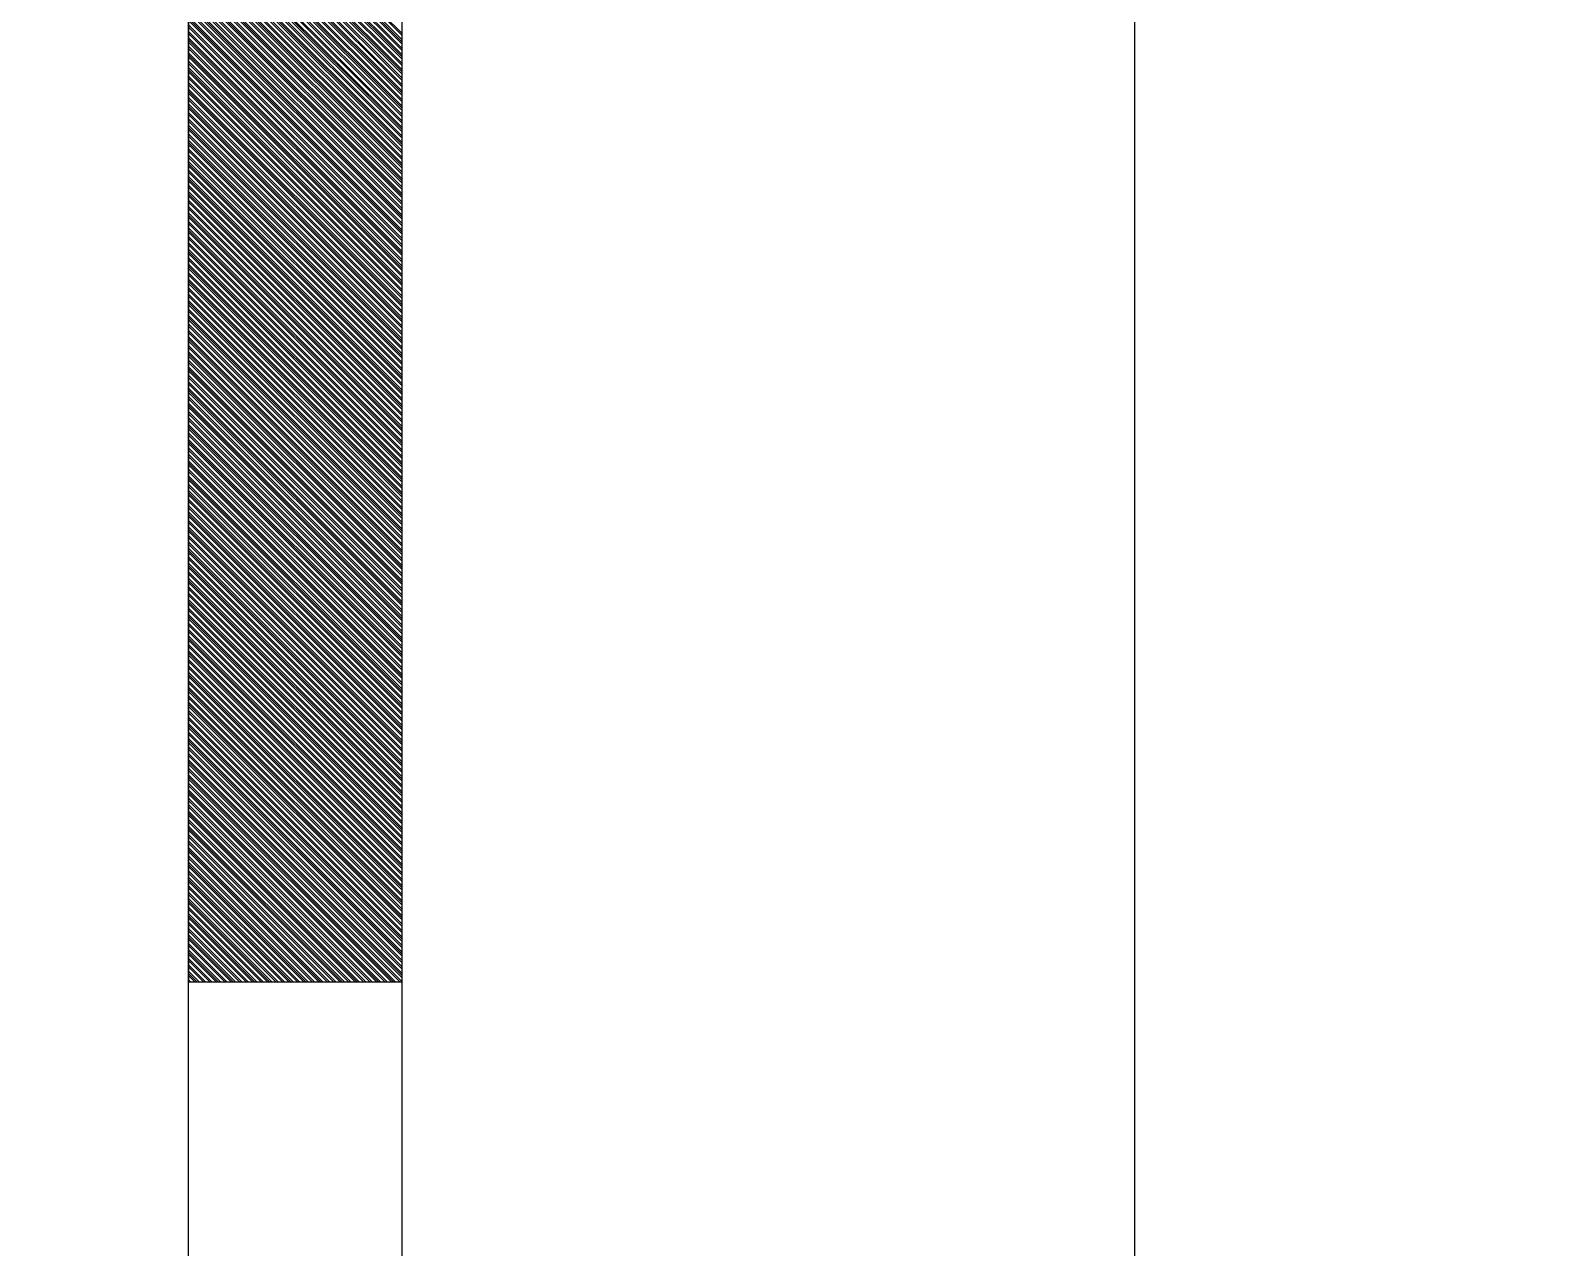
# Model space of a CAD drawing. Extents: x 747954 to 748544, y 4316381 to 4317408.
# Drawn here: x 748192.93 to 748200.01, y 4317289.77 to 4317295.46 of the extents above; entities that cross this region are included whole.
import ezdxf

# ---------------------------------------------------------------- set-up
doc = ezdxf.new("R2010")
doc.units = 0
doc.layers.get('0').update_dxf_attribs({"linetype": 'CONTINUOUS'})

msp = doc.modelspace()

# ---------------------------------------------------------------- linework, layer by layer
at = {"color": 0, "linetype": 'CONTINUOUS'}
for p, q in [((748193.67, 4317281.01), (748193.67, 4317381.01)), ((748193.67, 4317281.01), (748193.67, 4317381.01)), ((748194.67, 4317281.01), (748194.67, 4317381.01)), ((748194.67, 4317281.01), (748194.67, 4317381.01)), ((748194.67, 4317295.45), (748193.67, 4317296.45)), ((748194.67, 4317295.45), (748193.67, 4317296.45)), ((748194.67, 4317295.44), (748193.67, 4317296.44)), ((748194.67, 4317295.44), (748193.67, 4317296.44)), ((748194.67, 4317295.42), (748193.67, 4317296.42)), ((748194.67, 4317295.42), (748193.67, 4317296.42)), ((748194.67, 4317295.41), (748193.67, 4317296.41)), ((748194.67, 4317295.41), (748193.67, 4317296.41)), ((748194.67, 4317295.4), (748193.67, 4317296.4)), ((748194.67, 4317295.4), (748193.67, 4317296.4)), ((748194.67, 4317295.38), (748193.67, 4317296.38)), ((748194.67, 4317295.38), (748193.67, 4317296.38)), ((748194.67, 4317295.37), (748193.67, 4317296.37)), ((748194.67, 4317295.37), (748193.67, 4317296.37)), ((748194.67, 4317295.35), (748193.67, 4317296.35)), ((748194.67, 4317295.35), (748193.67, 4317296.35)), ((748194.67, 4317295.34), (748193.67, 4317296.34)), ((748194.67, 4317295.34), (748193.67, 4317296.34)), ((748194.67, 4317295.33), (748193.67, 4317296.33)), ((748194.67, 4317295.33), (748193.67, 4317296.33)), ((748194.67, 4317295.31), (748193.67, 4317296.31)), ((748194.67, 4317295.31), (748193.67, 4317296.31)), ((748194.67, 4317295.3), (748193.67, 4317296.3)), ((748194.67, 4317295.3), (748193.67, 4317296.3)), ((748194.67, 4317295.28), (748193.67, 4317296.28)), ((748194.67, 4317295.28), (748193.67, 4317296.28)), ((748194.67, 4317295.27), (748193.67, 4317296.27)), ((748194.67, 4317295.27), (748193.67, 4317296.27)), ((748194.67, 4317295.26), (748193.67, 4317296.26)), ((748194.67, 4317295.26), (748193.67, 4317296.26)), ((748194.67, 4317295.24), (748193.67, 4317296.24)), ((748194.67, 4317295.24), (748193.67, 4317296.24)), ((748194.67, 4317295.23), (748193.67, 4317296.23)), ((748194.67, 4317295.23), (748193.67, 4317296.23)), ((748194.67, 4317295.21), (748193.67, 4317296.21)), ((748194.67, 4317295.21), (748193.67, 4317296.21)), ((748194.67, 4317295.2), (748193.67, 4317296.2)), ((748194.67, 4317295.2), (748193.67, 4317296.2)), ((748194.67, 4317295.18), (748193.67, 4317296.18)), ((748194.67, 4317295.18), (748193.67, 4317296.18)), ((748194.67, 4317295.17), (748193.67, 4317296.17)), ((748194.67, 4317295.17), (748193.67, 4317296.17)), ((748194.67, 4317295.16), (748193.67, 4317296.16)), ((748194.67, 4317295.16), (748193.67, 4317296.16)), ((748194.67, 4317295.14), (748193.67, 4317296.14)), ((748194.67, 4317295.14), (748193.67, 4317296.14)), ((748194.67, 4317295.13), (748193.67, 4317296.13)), ((748194.67, 4317295.13), (748193.67, 4317296.13)), ((748194.67, 4317295.11), (748193.67, 4317296.11)), ((748194.67, 4317295.11), (748193.67, 4317296.11)), ((748194.67, 4317295.1), (748193.67, 4317296.1)), ((748194.67, 4317295.1), (748193.67, 4317296.1)), ((748194.67, 4317295.09), (748193.67, 4317296.09)), ((748194.67, 4317295.09), (748193.67, 4317296.09)), ((748194.67, 4317295.07), (748193.67, 4317296.07)), ((748194.67, 4317295.07), (748193.67, 4317296.07)), ((748194.67, 4317295.06), (748193.67, 4317296.06)), ((748194.67, 4317295.06), (748193.67, 4317296.06)), ((748194.67, 4317295.04), (748193.67, 4317296.04)), ((748194.67, 4317295.04), (748193.67, 4317296.04)), ((748194.67, 4317295.03), (748193.67, 4317296.03)), ((748194.67, 4317295.03), (748193.67, 4317296.03)), ((748194.67, 4317295.01), (748193.67, 4317296.01)), ((748194.67, 4317295.01), (748193.67, 4317296.01)), ((748194.67, 4317295), (748193.67, 4317296)), ((748194.67, 4317295), (748193.67, 4317296)), ((748194.67, 4317294.99), (748193.67, 4317295.99)), ((748194.67, 4317294.99), (748193.67, 4317295.99)), ((748194.67, 4317294.97), (748193.67, 4317295.97)), ((748194.67, 4317294.97), (748193.67, 4317295.97)), ((748194.67, 4317294.96), (748193.67, 4317295.96)), ((748194.67, 4317294.96), (748193.67, 4317295.96)), ((748194.67, 4317294.94), (748193.67, 4317295.94)), ((748194.67, 4317294.94), (748193.67, 4317295.94)), ((748194.67, 4317294.93), (748193.67, 4317295.93)), ((748194.67, 4317294.93), (748193.67, 4317295.93)), ((748194.67, 4317294.92), (748193.67, 4317295.92)), ((748194.67, 4317294.92), (748193.67, 4317295.92)), ((748194.67, 4317294.9), (748193.67, 4317295.9)), ((748194.67, 4317294.9), (748193.67, 4317295.9)), ((748194.67, 4317294.89), (748193.67, 4317295.89)), ((748194.67, 4317294.89), (748193.67, 4317295.89)), ((748194.67, 4317294.87), (748193.67, 4317295.87)), ((748194.67, 4317294.87), (748193.67, 4317295.87)), ((748194.67, 4317294.86), (748193.67, 4317295.86)), ((748194.67, 4317294.86), (748193.67, 4317295.86)), ((748194.67, 4317294.84), (748193.67, 4317295.84)), ((748194.67, 4317294.84), (748193.67, 4317295.84)), ((748194.67, 4317294.83), (748193.67, 4317295.83)), ((748194.67, 4317294.83), (748193.67, 4317295.83)), ((748194.67, 4317294.82), (748193.67, 4317295.82)), ((748194.67, 4317294.82), (748193.67, 4317295.82)), ((748194.67, 4317294.8), (748193.67, 4317295.8)), ((748194.67, 4317294.8), (748193.67, 4317295.8)), ((748194.67, 4317294.79), (748193.67, 4317295.79)), ((748194.67, 4317294.79), (748193.67, 4317295.79)), ((748194.67, 4317294.77), (748193.67, 4317295.77)), ((748194.67, 4317294.77), (748193.67, 4317295.77)), ((748194.67, 4317294.76), (748193.67, 4317295.76)), ((748194.67, 4317294.76), (748193.67, 4317295.76)), ((748194.67, 4317294.75), (748193.67, 4317295.75)), ((748194.67, 4317294.75), (748193.67, 4317295.75)), ((748194.67, 4317294.73), (748193.67, 4317295.73)), ((748194.67, 4317294.73), (748193.67, 4317295.73)), ((748194.67, 4317294.72), (748193.67, 4317295.72)), ((748194.67, 4317294.72), (748193.67, 4317295.72)), ((748194.67, 4317294.7), (748193.67, 4317295.7)), ((748194.67, 4317294.7), (748193.67, 4317295.7)), ((748194.67, 4317294.69), (748193.67, 4317295.69)), ((748194.67, 4317294.69), (748193.67, 4317295.69)), ((748194.67, 4317294.68), (748193.67, 4317295.68)), ((748194.67, 4317294.68), (748193.67, 4317295.68)), ((748194.67, 4317294.66), (748193.67, 4317295.66)), ((748194.67, 4317294.66), (748193.67, 4317295.66)), ((748194.67, 4317294.65), (748193.67, 4317295.65)), ((748194.67, 4317294.65), (748193.67, 4317295.65)), ((748194.67, 4317294.63), (748193.67, 4317295.63)), ((748194.67, 4317294.63), (748193.67, 4317295.63)), ((748194.67, 4317294.62), (748193.67, 4317295.62)), ((748194.67, 4317294.62), (748193.67, 4317295.62)), ((748194.67, 4317294.6), (748193.67, 4317295.6)), ((748194.67, 4317294.6), (748193.67, 4317295.6)), ((748194.67, 4317294.59), (748193.67, 4317295.59)), ((748194.67, 4317294.59), (748193.67, 4317295.59)), ((748194.67, 4317294.58), (748193.67, 4317295.58)), ((748194.67, 4317294.58), (748193.67, 4317295.58)), ((748194.67, 4317294.56), (748193.67, 4317295.56)), ((748194.67, 4317294.56), (748193.67, 4317295.56)), ((748194.67, 4317294.55), (748193.67, 4317295.55)), ((748194.67, 4317294.55), (748193.67, 4317295.55)), ((748194.67, 4317294.53), (748193.67, 4317295.53)), ((748194.67, 4317294.53), (748193.67, 4317295.53)), ((748194.67, 4317294.52), (748193.67, 4317295.52)), ((748194.67, 4317294.52), (748193.67, 4317295.52)), ((748194.67, 4317294.51), (748193.67, 4317295.51)), ((748194.67, 4317294.51), (748193.67, 4317295.51)), ((748194.67, 4317294.49), (748193.67, 4317295.49)), ((748194.67, 4317294.49), (748193.67, 4317295.49)), ((748194.67, 4317294.48), (748193.67, 4317295.48)), ((748194.67, 4317294.48), (748193.67, 4317295.48)), ((748194.67, 4317294.46), (748193.67, 4317295.46)), ((748194.67, 4317294.46), (748193.67, 4317295.46)), ((748194.67, 4317294.45), (748193.67, 4317295.45)), ((748194.67, 4317294.45), (748193.67, 4317295.45)), ((748194.67, 4317294.43), (748193.67, 4317295.43)), ((748194.67, 4317294.43), (748193.67, 4317295.43)), ((748194.67, 4317294.42), (748193.67, 4317295.42)), ((748194.67, 4317294.42), (748193.67, 4317295.42)), ((748194.67, 4317294.41), (748193.67, 4317295.41)), ((748194.67, 4317294.41), (748193.67, 4317295.41)), ((748194.67, 4317294.39), (748193.67, 4317295.39)), ((748194.67, 4317294.39), (748193.67, 4317295.39)), ((748194.67, 4317294.38), (748193.67, 4317295.38)), ((748194.67, 4317294.38), (748193.67, 4317295.38)), ((748194.67, 4317294.36), (748193.67, 4317295.36)), ((748194.67, 4317294.36), (748193.67, 4317295.36)), ((748194.67, 4317294.35), (748193.67, 4317295.35)), ((748194.67, 4317294.35), (748193.67, 4317295.35)), ((748194.67, 4317294.34), (748193.67, 4317295.34)), ((748194.67, 4317294.34), (748193.67, 4317295.34)), ((748194.67, 4317294.32), (748193.67, 4317295.32)), ((748194.67, 4317294.32), (748193.67, 4317295.32)), ((748194.67, 4317294.31), (748193.67, 4317295.31)), ((748194.67, 4317294.31), (748193.67, 4317295.31)), ((748194.67, 4317294.29), (748193.67, 4317295.29)), ((748194.67, 4317294.29), (748193.67, 4317295.29)), ((748194.67, 4317294.28), (748193.67, 4317295.28)), ((748194.67, 4317294.28), (748193.67, 4317295.28)), ((748194.67, 4317294.27), (748193.67, 4317295.27)), ((748194.67, 4317294.27), (748193.67, 4317295.27)), ((748194.67, 4317294.25), (748193.67, 4317295.25)), ((748194.67, 4317294.25), (748193.67, 4317295.25)), ((748194.67, 4317294.24), (748193.67, 4317295.24)), ((748194.67, 4317294.24), (748193.67, 4317295.24)), ((748194.67, 4317294.22), (748193.67, 4317295.22)), ((748194.67, 4317294.22), (748193.67, 4317295.22)), ((748194.67, 4317294.21), (748193.67, 4317295.21)), ((748194.67, 4317294.21), (748193.67, 4317295.21)), ((748194.67, 4317294.19), (748193.67, 4317295.19)), ((748194.67, 4317294.19), (748193.67, 4317295.19)), ((748194.67, 4317294.18), (748193.67, 4317295.18)), ((748194.67, 4317294.18), (748193.67, 4317295.18)), ((748194.67, 4317294.17), (748193.67, 4317295.17)), ((748194.67, 4317294.17), (748193.67, 4317295.17)), ((748194.67, 4317294.15), (748193.67, 4317295.15)), ((748194.67, 4317294.15), (748193.67, 4317295.15)), ((748194.67, 4317294.14), (748193.67, 4317295.14)), ((748194.67, 4317294.14), (748193.67, 4317295.14)), ((748194.67, 4317294.12), (748193.67, 4317295.12)), ((748194.67, 4317294.12), (748193.67, 4317295.12)), ((748194.67, 4317294.11), (748193.67, 4317295.11)), ((748194.67, 4317294.11), (748193.67, 4317295.11)), ((748194.67, 4317294.1), (748193.67, 4317295.1)), ((748194.67, 4317294.1), (748193.67, 4317295.1)), ((748194.67, 4317294.08), (748193.67, 4317295.08)), ((748194.67, 4317294.08), (748193.67, 4317295.08)), ((748194.67, 4317294.07), (748193.67, 4317295.07)), ((748194.67, 4317294.07), (748193.67, 4317295.07)), ((748194.67, 4317294.05), (748193.67, 4317295.05)), ((748194.67, 4317294.05), (748193.67, 4317295.05)), ((748194.67, 4317294.04), (748193.67, 4317295.04)), ((748194.67, 4317294.04), (748193.67, 4317295.04)), ((748194.67, 4317294.02), (748193.67, 4317295.02)), ((748194.67, 4317294.02), (748193.67, 4317295.02)), ((748194.67, 4317294.01), (748193.67, 4317295.01)), ((748194.67, 4317294.01), (748193.67, 4317295.01)), ((748194.67, 4317294), (748193.67, 4317295)), ((748194.67, 4317294), (748193.67, 4317295)), ((748194.67, 4317293.98), (748193.67, 4317294.98)), ((748194.67, 4317293.98), (748193.67, 4317294.98)), ((748194.67, 4317293.97), (748193.67, 4317294.97)), ((748194.67, 4317293.97), (748193.67, 4317294.97)), ((748194.67, 4317293.95), (748193.67, 4317294.95)), ((748194.67, 4317293.95), (748193.67, 4317294.95)), ((748194.67, 4317293.94), (748193.67, 4317294.94)), ((748194.67, 4317293.94), (748193.67, 4317294.94)), ((748194.67, 4317293.93), (748193.67, 4317294.93)), ((748194.67, 4317293.93), (748193.67, 4317294.93)), ((748194.67, 4317293.91), (748193.67, 4317294.91)), ((748194.67, 4317293.91), (748193.67, 4317294.91)), ((748194.67, 4317293.9), (748193.67, 4317294.9)), ((748194.67, 4317293.9), (748193.67, 4317294.9)), ((748194.67, 4317293.88), (748193.67, 4317294.88)), ((748194.67, 4317293.88), (748193.67, 4317294.88)), ((748194.67, 4317293.87), (748193.67, 4317294.87)), ((748194.67, 4317293.87), (748193.67, 4317294.87)), ((748194.67, 4317293.85), (748193.67, 4317294.85)), ((748194.67, 4317293.85), (748193.67, 4317294.85)), ((748194.67, 4317293.84), (748193.67, 4317294.84)), ((748194.67, 4317293.84), (748193.67, 4317294.84)), ((748194.67, 4317293.83), (748193.67, 4317294.83)), ((748194.67, 4317293.83), (748193.67, 4317294.83)), ((748194.67, 4317293.81), (748193.67, 4317294.81)), ((748194.67, 4317293.81), (748193.67, 4317294.81)), ((748194.67, 4317293.8), (748193.67, 4317294.8)), ((748194.67, 4317293.8), (748193.67, 4317294.8)), ((748194.67, 4317293.78), (748193.67, 4317294.78)), ((748194.67, 4317293.78), (748193.67, 4317294.78)), ((748194.67, 4317293.77), (748193.67, 4317294.77)), ((748194.67, 4317293.77), (748193.67, 4317294.77)), ((748194.67, 4317293.76), (748193.67, 4317294.76)), ((748194.67, 4317293.76), (748193.67, 4317294.76)), ((748194.67, 4317293.74), (748193.67, 4317294.74)), ((748194.67, 4317293.74), (748193.67, 4317294.74)), ((748194.67, 4317293.73), (748193.67, 4317294.73)), ((748194.67, 4317293.73), (748193.67, 4317294.73)), ((748194.67, 4317293.71), (748193.67, 4317294.71)), ((748194.67, 4317293.71), (748193.67, 4317294.71)), ((748194.67, 4317293.7), (748193.67, 4317294.7)), ((748194.67, 4317293.7), (748193.67, 4317294.7)), ((748194.67, 4317293.69), (748193.67, 4317294.69)), ((748194.67, 4317293.69), (748193.67, 4317294.69)), ((748194.67, 4317293.67), (748193.67, 4317294.67)), ((748194.67, 4317293.67), (748193.67, 4317294.67)), ((748194.67, 4317293.66), (748193.67, 4317294.66)), ((748194.67, 4317293.66), (748193.67, 4317294.66)), ((748194.67, 4317293.64), (748193.67, 4317294.64)), ((748194.67, 4317293.64), (748193.67, 4317294.64)), ((748194.67, 4317293.63), (748193.67, 4317294.63)), ((748194.67, 4317293.63), (748193.67, 4317294.63)), ((748194.67, 4317293.61), (748193.67, 4317294.61)), ((748194.67, 4317293.61), (748193.67, 4317294.61)), ((748194.67, 4317293.6), (748193.67, 4317294.6)), ((748194.67, 4317293.6), (748193.67, 4317294.6)), ((748194.67, 4317293.59), (748193.67, 4317294.59)), ((748194.67, 4317293.59), (748193.67, 4317294.59)), ((748194.67, 4317293.57), (748193.67, 4317294.57)), ((748194.67, 4317293.57), (748193.67, 4317294.57)), ((748194.67, 4317293.56), (748193.67, 4317294.56)), ((748194.67, 4317293.56), (748193.67, 4317294.56)), ((748194.67, 4317293.54), (748193.67, 4317294.54)), ((748194.67, 4317293.54), (748193.67, 4317294.54)), ((748194.67, 4317293.53), (748193.67, 4317294.53)), ((748194.67, 4317293.53), (748193.67, 4317294.53)), ((748194.67, 4317293.52), (748193.67, 4317294.52)), ((748194.67, 4317293.52), (748193.67, 4317294.52)), ((748194.67, 4317293.5), (748193.67, 4317294.5)), ((748194.67, 4317293.5), (748193.67, 4317294.5)), ((748194.67, 4317293.49), (748193.67, 4317294.49)), ((748194.67, 4317293.49), (748193.67, 4317294.49)), ((748194.67, 4317293.47), (748193.67, 4317294.47)), ((748194.67, 4317293.47), (748193.67, 4317294.47)), ((748194.67, 4317293.46), (748193.67, 4317294.46)), ((748194.67, 4317293.46), (748193.67, 4317294.46)), ((748194.67, 4317293.44), (748193.67, 4317294.44)), ((748194.67, 4317293.44), (748193.67, 4317294.44)), ((748194.67, 4317293.43), (748193.67, 4317294.43)), ((748194.67, 4317293.43), (748193.67, 4317294.43)), ((748194.67, 4317293.42), (748193.67, 4317294.42)), ((748194.67, 4317293.42), (748193.67, 4317294.42)), ((748194.67, 4317293.4), (748193.67, 4317294.4)), ((748194.67, 4317293.4), (748193.67, 4317294.4)), ((748194.67, 4317293.39), (748193.67, 4317294.39)), ((748194.67, 4317293.39), (748193.67, 4317294.39)), ((748194.67, 4317293.37), (748193.67, 4317294.37)), ((748194.67, 4317293.37), (748193.67, 4317294.37)), ((748194.67, 4317293.36), (748193.67, 4317294.36)), ((748194.67, 4317293.36), (748193.67, 4317294.36)), ((748194.67, 4317293.35), (748193.67, 4317294.35)), ((748194.67, 4317293.35), (748193.67, 4317294.35)), ((748194.67, 4317293.33), (748193.67, 4317294.33)), ((748194.67, 4317293.33), (748193.67, 4317294.33)), ((748194.67, 4317293.32), (748193.67, 4317294.32)), ((748194.67, 4317293.32), (748193.67, 4317294.32)), ((748194.67, 4317293.3), (748193.67, 4317294.3)), ((748194.67, 4317293.3), (748193.67, 4317294.3)), ((748194.67, 4317293.29), (748193.67, 4317294.29)), ((748194.67, 4317293.29), (748193.67, 4317294.29)), ((748194.67, 4317293.28), (748193.67, 4317294.28)), ((748194.67, 4317293.28), (748193.67, 4317294.28)), ((748194.67, 4317293.26), (748193.67, 4317294.26)), ((748194.67, 4317293.26), (748193.67, 4317294.26)), ((748194.67, 4317293.25), (748193.67, 4317294.25)), ((748194.67, 4317293.25), (748193.67, 4317294.25)), ((748194.67, 4317293.23), (748193.67, 4317294.23)), ((748194.67, 4317293.23), (748193.67, 4317294.23)), ((748194.67, 4317293.22), (748193.67, 4317294.22)), ((748194.67, 4317293.22), (748193.67, 4317294.22)), ((748194.67, 4317293.2), (748193.67, 4317294.2)), ((748194.67, 4317293.2), (748193.67, 4317294.2)), ((748194.67, 4317293.19), (748193.67, 4317294.19)), ((748194.67, 4317293.19), (748193.67, 4317294.19)), ((748194.67, 4317293.18), (748193.67, 4317294.18)), ((748194.67, 4317293.18), (748193.67, 4317294.18)), ((748194.67, 4317293.16), (748193.67, 4317294.16)), ((748194.67, 4317293.16), (748193.67, 4317294.16)), ((748194.67, 4317293.15), (748193.67, 4317294.15)), ((748194.67, 4317293.15), (748193.67, 4317294.15)), ((748194.67, 4317293.13), (748193.67, 4317294.13)), ((748194.67, 4317293.13), (748193.67, 4317294.13)), ((748194.67, 4317293.12), (748193.67, 4317294.12)), ((748194.67, 4317293.12), (748193.67, 4317294.12)), ((748194.67, 4317293.11), (748193.67, 4317294.11)), ((748194.67, 4317293.11), (748193.67, 4317294.11)), ((748194.67, 4317293.09), (748193.67, 4317294.09)), ((748194.67, 4317293.09), (748193.67, 4317294.09)), ((748194.67, 4317293.08), (748193.67, 4317294.08)), ((748194.67, 4317293.08), (748193.67, 4317294.08)), ((748194.67, 4317293.06), (748193.67, 4317294.06)), ((748194.67, 4317293.06), (748193.67, 4317294.06)), ((748194.67, 4317293.05), (748193.67, 4317294.05)), ((748194.67, 4317293.05), (748193.67, 4317294.05)), ((748194.67, 4317293.03), (748193.67, 4317294.03)), ((748194.67, 4317293.03), (748193.67, 4317294.03)), ((748194.67, 4317293.02), (748193.67, 4317294.02)), ((748194.67, 4317293.02), (748193.67, 4317294.02)), ((748194.67, 4317293.01), (748193.67, 4317294.01)), ((748194.67, 4317293.01), (748193.67, 4317294.01)), ((748194.67, 4317292.99), (748193.67, 4317293.99)), ((748194.67, 4317292.99), (748193.67, 4317293.99)), ((748194.67, 4317292.98), (748193.67, 4317293.98)), ((748194.67, 4317292.98), (748193.67, 4317293.98)), ((748194.67, 4317292.96), (748193.67, 4317293.96)), ((748194.67, 4317292.96), (748193.67, 4317293.96)), ((748194.67, 4317292.95), (748193.67, 4317293.95)), ((748194.67, 4317292.95), (748193.67, 4317293.95)), ((748194.67, 4317292.94), (748193.67, 4317293.94)), ((748194.67, 4317292.94), (748193.67, 4317293.94)), ((748194.67, 4317292.92), (748193.67, 4317293.92)), ((748194.67, 4317292.92), (748193.67, 4317293.92)), ((748194.67, 4317292.91), (748193.67, 4317293.91)), ((748194.67, 4317292.91), (748193.67, 4317293.91)), ((748194.67, 4317292.89), (748193.67, 4317293.89)), ((748194.67, 4317292.89), (748193.67, 4317293.89)), ((748194.67, 4317292.88), (748193.67, 4317293.88)), ((748194.67, 4317292.88), (748193.67, 4317293.88)), ((748194.67, 4317292.87), (748193.67, 4317293.87)), ((748194.67, 4317292.87), (748193.67, 4317293.87)), ((748194.67, 4317292.85), (748193.67, 4317293.85)), ((748194.67, 4317292.85), (748193.67, 4317293.85)), ((748194.67, 4317292.84), (748193.67, 4317293.84)), ((748194.67, 4317292.84), (748193.67, 4317293.84)), ((748194.67, 4317292.82), (748193.67, 4317293.82)), ((748194.67, 4317292.82), (748193.67, 4317293.82)), ((748194.67, 4317292.81), (748193.67, 4317293.81)), ((748194.67, 4317292.81), (748193.67, 4317293.81)), ((748194.67, 4317292.79), (748193.67, 4317293.79)), ((748194.67, 4317292.79), (748193.67, 4317293.79)), ((748194.67, 4317292.78), (748193.67, 4317293.78)), ((748194.67, 4317292.78), (748193.67, 4317293.78)), ((748194.67, 4317292.77), (748193.67, 4317293.77)), ((748194.67, 4317292.77), (748193.67, 4317293.77)), ((748194.67, 4317292.75), (748193.67, 4317293.75)), ((748194.67, 4317292.75), (748193.67, 4317293.75)), ((748194.67, 4317292.74), (748193.67, 4317293.74)), ((748194.67, 4317292.74), (748193.67, 4317293.74)), ((748194.67, 4317292.72), (748193.67, 4317293.72)), ((748194.67, 4317292.72), (748193.67, 4317293.72)), ((748194.67, 4317292.71), (748193.67, 4317293.71)), ((748194.67, 4317292.71), (748193.67, 4317293.71)), ((748194.67, 4317292.7), (748193.67, 4317293.7)), ((748194.67, 4317292.7), (748193.67, 4317293.7)), ((748194.67, 4317292.68), (748193.67, 4317293.68)), ((748194.67, 4317292.68), (748193.67, 4317293.68)), ((748194.67, 4317292.67), (748193.67, 4317293.67)), ((748194.67, 4317292.67), (748193.67, 4317293.67)), ((748194.67, 4317292.65), (748193.67, 4317293.65)), ((748194.67, 4317292.65), (748193.67, 4317293.65)), ((748194.67, 4317292.64), (748193.67, 4317293.64)), ((748194.67, 4317292.64), (748193.67, 4317293.64)), ((748194.67, 4317292.62), (748193.67, 4317293.62)), ((748194.67, 4317292.62), (748193.67, 4317293.62)), ((748194.67, 4317292.61), (748193.67, 4317293.61)), ((748194.67, 4317292.61), (748193.67, 4317293.61)), ((748194.67, 4317292.6), (748193.67, 4317293.6)), ((748194.67, 4317292.6), (748193.67, 4317293.6)), ((748194.67, 4317292.58), (748193.67, 4317293.58)), ((748194.67, 4317292.58), (748193.67, 4317293.58)), ((748194.67, 4317292.57), (748193.67, 4317293.57)), ((748194.67, 4317292.57), (748193.67, 4317293.57)), ((748194.67, 4317292.55), (748193.67, 4317293.55)), ((748194.67, 4317292.55), (748193.67, 4317293.55)), ((748194.67, 4317292.54), (748193.67, 4317293.54)), ((748194.67, 4317292.54), (748193.67, 4317293.54)), ((748194.67, 4317292.53), (748193.67, 4317293.53)), ((748194.67, 4317292.53), (748193.67, 4317293.53)), ((748194.67, 4317292.51), (748193.67, 4317293.51)), ((748194.67, 4317292.51), (748193.67, 4317293.51)), ((748194.67, 4317292.5), (748193.67, 4317293.5)), ((748194.67, 4317292.5), (748193.67, 4317293.5)), ((748194.67, 4317292.48), (748193.67, 4317293.48)), ((748194.67, 4317292.48), (748193.67, 4317293.48)), ((748194.67, 4317292.47), (748193.67, 4317293.47)), ((748194.67, 4317292.47), (748193.67, 4317293.47)), ((748194.67, 4317292.45), (748193.67, 4317293.45)), ((748194.67, 4317292.45), (748193.67, 4317293.45)), ((748194.67, 4317292.44), (748193.67, 4317293.44)), ((748194.67, 4317292.44), (748193.67, 4317293.44)), ((748194.67, 4317292.43), (748193.67, 4317293.43)), ((748194.67, 4317292.43), (748193.67, 4317293.43)), ((748194.67, 4317292.41), (748193.67, 4317293.41)), ((748194.67, 4317292.41), (748193.67, 4317293.41)), ((748194.67, 4317292.4), (748193.67, 4317293.4)), ((748194.67, 4317292.4), (748193.67, 4317293.4)), ((748194.67, 4317292.38), (748193.67, 4317293.38)), ((748194.67, 4317292.38), (748193.67, 4317293.38)), ((748194.67, 4317292.37), (748193.67, 4317293.37)), ((748194.67, 4317292.37), (748193.67, 4317293.37)), ((748194.67, 4317292.36), (748193.67, 4317293.36)), ((748194.67, 4317292.36), (748193.67, 4317293.36)), ((748194.67, 4317292.34), (748193.67, 4317293.34)), ((748194.67, 4317292.34), (748193.67, 4317293.34)), ((748194.67, 4317292.33), (748193.67, 4317293.33)), ((748194.67, 4317292.33), (748193.67, 4317293.33)), ((748194.67, 4317292.31), (748193.67, 4317293.31)), ((748194.67, 4317292.31), (748193.67, 4317293.31)), ((748194.67, 4317292.3), (748193.67, 4317293.3)), ((748194.67, 4317292.3), (748193.67, 4317293.3)), ((748194.67, 4317292.29), (748193.67, 4317293.29)), ((748194.67, 4317292.29), (748193.67, 4317293.29)), ((748194.67, 4317292.27), (748193.67, 4317293.27)), ((748194.67, 4317292.27), (748193.67, 4317293.27)), ((748194.67, 4317292.26), (748193.67, 4317293.26)), ((748194.67, 4317292.26), (748193.67, 4317293.26)), ((748194.67, 4317292.24), (748193.67, 4317293.24)), ((748194.67, 4317292.24), (748193.67, 4317293.24)), ((748194.67, 4317292.23), (748193.67, 4317293.23)), ((748194.67, 4317292.23), (748193.67, 4317293.23)), ((748194.67, 4317292.21), (748193.67, 4317293.21)), ((748194.67, 4317292.21), (748193.67, 4317293.21)), ((748194.67, 4317292.2), (748193.67, 4317293.2)), ((748194.67, 4317292.2), (748193.67, 4317293.2)), ((748194.67, 4317292.19), (748193.67, 4317293.19)), ((748194.67, 4317292.19), (748193.67, 4317293.19)), ((748194.67, 4317292.17), (748193.67, 4317293.17)), ((748194.67, 4317292.17), (748193.67, 4317293.17)), ((748194.67, 4317292.16), (748193.67, 4317293.16)), ((748194.67, 4317292.16), (748193.67, 4317293.16)), ((748194.67, 4317292.14), (748193.67, 4317293.14)), ((748194.67, 4317292.14), (748193.67, 4317293.14)), ((748194.67, 4317292.13), (748193.67, 4317293.13)), ((748194.67, 4317292.13), (748193.67, 4317293.13)), ((748194.67, 4317292.12), (748193.67, 4317293.12)), ((748194.67, 4317292.12), (748193.67, 4317293.12)), ((748194.67, 4317292.1), (748193.67, 4317293.1)), ((748194.67, 4317292.1), (748193.67, 4317293.1)), ((748194.67, 4317292.09), (748193.67, 4317293.09)), ((748194.67, 4317292.09), (748193.67, 4317293.09)), ((748194.67, 4317292.07), (748193.67, 4317293.07)), ((748194.67, 4317292.07), (748193.67, 4317293.07)), ((748194.67, 4317292.06), (748193.67, 4317293.06)), ((748194.67, 4317292.06), (748193.67, 4317293.06)), ((748194.67, 4317292.04), (748193.67, 4317293.04)), ((748194.67, 4317292.04), (748193.67, 4317293.04)), ((748194.67, 4317292.03), (748193.67, 4317293.03)), ((748194.67, 4317292.03), (748193.67, 4317293.03)), ((748194.67, 4317292.02), (748193.67, 4317293.02)), ((748194.67, 4317292.02), (748193.67, 4317293.02)), ((748194.67, 4317292), (748193.67, 4317293)), ((748194.67, 4317292), (748193.67, 4317293)), ((748194.67, 4317291.99), (748193.67, 4317292.99)), ((748194.67, 4317291.99), (748193.67, 4317292.99)), ((748194.67, 4317291.97), (748193.67, 4317292.97)), ((748194.67, 4317291.97), (748193.67, 4317292.97)), ((748194.67, 4317291.96), (748193.67, 4317292.96)), ((748194.67, 4317291.96), (748193.67, 4317292.96)), ((748194.67, 4317291.95), (748193.67, 4317292.95)), ((748194.67, 4317291.95), (748193.67, 4317292.95)), ((748194.67, 4317291.93), (748193.67, 4317292.93)), ((748194.67, 4317291.93), (748193.67, 4317292.93)), ((748194.67, 4317291.92), (748193.67, 4317292.92)), ((748194.67, 4317291.92), (748193.67, 4317292.92)), ((748194.67, 4317291.9), (748193.67, 4317292.9)), ((748194.67, 4317291.9), (748193.67, 4317292.9)), ((748194.67, 4317291.89), (748193.67, 4317292.89)), ((748194.67, 4317291.89), (748193.67, 4317292.89)), ((748194.67, 4317291.88), (748193.67, 4317292.88)), ((748194.67, 4317291.88), (748193.67, 4317292.88)), ((748194.67, 4317291.86), (748193.67, 4317292.86)), ((748194.67, 4317291.86), (748193.67, 4317292.86)), ((748194.67, 4317291.85), (748193.67, 4317292.85)), ((748194.67, 4317291.85), (748193.67, 4317292.85)), ((748194.67, 4317291.83), (748193.67, 4317292.83)), ((748194.67, 4317291.83), (748193.67, 4317292.83)), ((748194.67, 4317291.82), (748193.67, 4317292.82)), ((748194.67, 4317291.82), (748193.67, 4317292.82)), ((748194.67, 4317291.8), (748193.67, 4317292.8)), ((748194.67, 4317291.8), (748193.67, 4317292.8)), ((748194.67, 4317291.79), (748193.67, 4317292.79)), ((748194.67, 4317291.79), (748193.67, 4317292.79)), ((748194.67, 4317291.78), (748193.67, 4317292.78)), ((748194.67, 4317291.78), (748193.67, 4317292.78)), ((748194.67, 4317291.76), (748193.67, 4317292.76)), ((748194.67, 4317291.76), (748193.67, 4317292.76)), ((748194.67, 4317291.75), (748193.67, 4317292.75)), ((748194.67, 4317291.75), (748193.67, 4317292.75)), ((748194.67, 4317291.73), (748193.67, 4317292.73)), ((748194.67, 4317291.73), (748193.67, 4317292.73)), ((748194.67, 4317291.72), (748193.67, 4317292.72)), ((748194.67, 4317291.72), (748193.67, 4317292.72)), ((748194.67, 4317291.71), (748193.67, 4317292.71)), ((748194.67, 4317291.71), (748193.67, 4317292.71)), ((748194.67, 4317291.69), (748193.67, 4317292.69)), ((748194.67, 4317291.69), (748193.67, 4317292.69)), ((748194.67, 4317291.68), (748193.67, 4317292.68)), ((748194.67, 4317291.68), (748193.67, 4317292.68)), ((748194.67, 4317291.66), (748193.67, 4317292.66)), ((748194.67, 4317291.66), (748193.67, 4317292.66)), ((748194.67, 4317291.65), (748193.67, 4317292.65)), ((748194.67, 4317291.65), (748193.67, 4317292.65)), ((748194.67, 4317291.63), (748193.67, 4317292.63)), ((748194.67, 4317291.63), (748193.67, 4317292.63)), ((748194.67, 4317291.62), (748193.67, 4317292.62)), ((748194.67, 4317291.62), (748193.67, 4317292.62)), ((748194.67, 4317291.61), (748193.67, 4317292.61)), ((748194.67, 4317291.61), (748193.67, 4317292.61)), ((748194.67, 4317291.59), (748193.67, 4317292.59)), ((748194.67, 4317291.59), (748193.67, 4317292.59)), ((748194.67, 4317291.58), (748193.67, 4317292.58)), ((748194.67, 4317291.58), (748193.67, 4317292.58)), ((748194.67, 4317291.56), (748193.67, 4317292.56)), ((748194.67, 4317291.56), (748193.67, 4317292.56)), ((748194.67, 4317291.55), (748193.67, 4317292.55)), ((748194.67, 4317291.55), (748193.67, 4317292.55)), ((748194.67, 4317291.54), (748193.67, 4317292.54)), ((748194.67, 4317291.54), (748193.67, 4317292.54)), ((748194.67, 4317291.52), (748193.67, 4317292.52)), ((748194.67, 4317291.52), (748193.67, 4317292.52)), ((748194.67, 4317291.51), (748193.67, 4317292.51)), ((748194.67, 4317291.51), (748193.67, 4317292.51)), ((748194.67, 4317291.49), (748193.67, 4317292.49)), ((748194.67, 4317291.49), (748193.67, 4317292.49)), ((748194.67, 4317291.48), (748193.67, 4317292.48)), ((748194.67, 4317291.48), (748193.67, 4317292.48)), ((748194.67, 4317291.46), (748193.67, 4317292.46)), ((748194.67, 4317291.46), (748193.67, 4317292.46)), ((748194.67, 4317291.45), (748193.67, 4317292.45)), ((748194.67, 4317291.45), (748193.67, 4317292.45)), ((748194.67, 4317291.44), (748193.67, 4317292.44)), ((748194.67, 4317291.44), (748193.67, 4317292.44)), ((748194.67, 4317291.42), (748193.67, 4317292.42)), ((748194.67, 4317291.42), (748193.67, 4317292.42)), ((748194.67, 4317291.41), (748193.67, 4317292.41)), ((748194.67, 4317291.41), (748193.67, 4317292.41)), ((748194.67, 4317291.39), (748193.67, 4317292.39)), ((748194.67, 4317291.39), (748193.67, 4317292.39)), ((748194.67, 4317291.38), (748193.67, 4317292.38)), ((748194.67, 4317291.38), (748193.67, 4317292.38)), ((748194.67, 4317291.37), (748193.67, 4317292.37)), ((748194.67, 4317291.37), (748193.67, 4317292.37)), ((748194.67, 4317291.35), (748193.67, 4317292.35)), ((748194.67, 4317291.35), (748193.67, 4317292.35)), ((748194.67, 4317291.34), (748193.67, 4317292.34)), ((748194.67, 4317291.34), (748193.67, 4317292.34)), ((748194.67, 4317291.32), (748193.67, 4317292.32)), ((748194.67, 4317291.32), (748193.67, 4317292.32)), ((748194.67, 4317291.31), (748193.67, 4317292.31)), ((748194.67, 4317291.31), (748193.67, 4317292.31)), ((748194.67, 4317291.3), (748193.67, 4317292.3)), ((748194.67, 4317291.3), (748193.67, 4317292.3)), ((748194.67, 4317291.28), (748193.67, 4317292.28)), ((748194.67, 4317291.28), (748193.67, 4317292.28)), ((748194.67, 4317291.27), (748193.67, 4317292.27)), ((748194.67, 4317291.27), (748193.67, 4317292.27)), ((748194.67, 4317291.25), (748193.67, 4317292.25)), ((748194.67, 4317291.25), (748193.67, 4317292.25)), ((748194.67, 4317291.24), (748193.67, 4317292.24)), ((748194.67, 4317291.24), (748193.67, 4317292.24)), ((748194.67, 4317291.22), (748193.67, 4317292.22)), ((748194.67, 4317291.22), (748193.67, 4317292.22)), ((748194.67, 4317291.21), (748193.67, 4317292.21)), ((748194.67, 4317291.21), (748193.67, 4317292.21)), ((748194.67, 4317291.2), (748193.67, 4317292.2)), ((748194.67, 4317291.2), (748193.67, 4317292.2)), ((748194.67, 4317291.18), (748193.67, 4317292.18)), ((748194.67, 4317291.18), (748193.67, 4317292.18)), ((748194.67, 4317291.17), (748193.67, 4317292.17)), ((748194.67, 4317291.17), (748193.67, 4317292.17)), ((748194.67, 4317291.15), (748193.67, 4317292.15)), ((748194.67, 4317291.15), (748193.67, 4317292.15)), ((748194.67, 4317291.14), (748193.67, 4317292.14)), ((748194.67, 4317291.14), (748193.67, 4317292.14)), ((748194.67, 4317291.13), (748193.67, 4317292.13)), ((748194.67, 4317291.13), (748193.67, 4317292.13)), ((748194.67, 4317291.11), (748193.67, 4317292.11)), ((748194.67, 4317291.11), (748193.67, 4317292.11)), ((748194.67, 4317291.1), (748193.67, 4317292.1)), ((748194.67, 4317291.1), (748193.67, 4317292.1)), ((748194.67, 4317291.08), (748193.67, 4317292.08)), ((748194.67, 4317291.08), (748193.67, 4317292.08)), ((748194.67, 4317291.07), (748193.67, 4317292.07)), ((748194.67, 4317291.07), (748193.67, 4317292.07)), ((748194.67, 4317291.05), (748193.67, 4317292.05)), ((748194.67, 4317291.05), (748193.67, 4317292.05)), ((748194.67, 4317291.04), (748193.67, 4317292.04)), ((748194.67, 4317291.04), (748193.67, 4317292.04)), ((748194.67, 4317291.03), (748193.67, 4317292.03)), ((748194.67, 4317291.03), (748193.67, 4317292.03)), ((748194.67, 4317291.01), (748193.67, 4317292.01)), ((748194.67, 4317291.01), (748193.67, 4317292.01)), ((748194.66, 4317291.01), (748193.67, 4317292)), ((748194.66, 4317291.01), (748193.67, 4317292)), ((748194.64, 4317291.01), (748193.67, 4317291.98)), ((748194.64, 4317291.01), (748193.67, 4317291.98)), ((748194.63, 4317291.01), (748193.67, 4317291.97)), ((748194.63, 4317291.01), (748193.67, 4317291.97)), ((748194.62, 4317291.01), (748193.67, 4317291.96)), ((748194.62, 4317291.01), (748193.67, 4317291.96)), ((748194.6, 4317291.01), (748193.67, 4317291.94)), ((748194.6, 4317291.01), (748193.67, 4317291.94)), ((748194.59, 4317291.01), (748193.67, 4317291.93)), ((748194.59, 4317291.01), (748193.67, 4317291.93)), ((748194.57, 4317291.01), (748193.67, 4317291.91)), ((748194.57, 4317291.01), (748193.67, 4317291.91)), ((748194.56, 4317291.01), (748193.67, 4317291.9)), ((748194.56, 4317291.01), (748193.67, 4317291.9)), ((748194.55, 4317291.01), (748193.67, 4317291.89)), ((748194.55, 4317291.01), (748193.67, 4317291.89)), ((748194.53, 4317291.01), (748193.67, 4317291.87)), ((748194.53, 4317291.01), (748193.67, 4317291.87)), ((748194.52, 4317291.01), (748193.67, 4317291.86)), ((748194.52, 4317291.01), (748193.67, 4317291.86)), ((748194.5, 4317291.01), (748193.67, 4317291.84)), ((748194.5, 4317291.01), (748193.67, 4317291.84)), ((748194.49, 4317291.01), (748193.67, 4317291.83)), ((748194.49, 4317291.01), (748193.67, 4317291.83)), ((748194.47, 4317291.01), (748193.67, 4317291.81)), ((748194.47, 4317291.01), (748193.67, 4317291.81)), ((748194.46, 4317291.01), (748193.67, 4317291.8)), ((748194.46, 4317291.01), (748193.67, 4317291.8)), ((748194.45, 4317291.01), (748193.67, 4317291.79)), ((748194.45, 4317291.01), (748193.67, 4317291.79)), ((748194.43, 4317291.01), (748193.67, 4317291.77)), ((748194.43, 4317291.01), (748193.67, 4317291.77)), ((748194.42, 4317291.01), (748193.67, 4317291.76)), ((748194.42, 4317291.01), (748193.67, 4317291.76)), ((748194.4, 4317291.01), (748193.67, 4317291.74)), ((748194.4, 4317291.01), (748193.67, 4317291.74)), ((748194.39, 4317291.01), (748193.67, 4317291.73)), ((748194.39, 4317291.01), (748193.67, 4317291.73)), ((748194.38, 4317291.01), (748193.67, 4317291.72)), ((748194.38, 4317291.01), (748193.67, 4317291.72)), ((748194.36, 4317291.01), (748193.67, 4317291.7)), ((748194.36, 4317291.01), (748193.67, 4317291.7)), ((748194.35, 4317291.01), (748193.67, 4317291.69)), ((748194.35, 4317291.01), (748193.67, 4317291.69)), ((748194.33, 4317291.01), (748193.67, 4317291.67)), ((748194.33, 4317291.01), (748193.67, 4317291.67)), ((748194.32, 4317291.01), (748193.67, 4317291.66)), ((748194.32, 4317291.01), (748193.67, 4317291.66)), ((748194.3, 4317291.01), (748193.67, 4317291.64)), ((748194.3, 4317291.01), (748193.67, 4317291.64)), ((748194.29, 4317291.01), (748193.67, 4317291.63)), ((748194.29, 4317291.01), (748193.67, 4317291.63)), ((748194.28, 4317291.01), (748193.67, 4317291.62)), ((748194.28, 4317291.01), (748193.67, 4317291.62)), ((748194.26, 4317291.01), (748193.67, 4317291.6)), ((748194.26, 4317291.01), (748193.67, 4317291.6)), ((748194.25, 4317291.01), (748193.67, 4317291.59)), ((748194.25, 4317291.01), (748193.67, 4317291.59)), ((748194.23, 4317291.01), (748193.67, 4317291.57)), ((748194.23, 4317291.01), (748193.67, 4317291.57)), ((748194.22, 4317291.01), (748193.67, 4317291.56)), ((748194.22, 4317291.01), (748193.67, 4317291.56)), ((748194.21, 4317291.01), (748193.67, 4317291.55)), ((748194.21, 4317291.01), (748193.67, 4317291.55)), ((748194.19, 4317291.01), (748193.67, 4317291.53)), ((748194.19, 4317291.01), (748193.67, 4317291.53)), ((748194.18, 4317291.01), (748193.67, 4317291.52)), ((748194.18, 4317291.01), (748193.67, 4317291.52)), ((748194.16, 4317291.01), (748193.67, 4317291.5)), ((748194.16, 4317291.01), (748193.67, 4317291.5)), ((748194.15, 4317291.01), (748193.67, 4317291.49)), ((748194.15, 4317291.01), (748193.67, 4317291.49)), ((748194.14, 4317291.01), (748193.67, 4317291.48)), ((748194.14, 4317291.01), (748193.67, 4317291.48)), ((748194.12, 4317291.01), (748193.67, 4317291.46)), ((748194.12, 4317291.01), (748193.67, 4317291.46)), ((748194.11, 4317291.01), (748193.67, 4317291.45)), ((748194.11, 4317291.01), (748193.67, 4317291.45)), ((748194.09, 4317291.01), (748193.67, 4317291.43)), ((748194.09, 4317291.01), (748193.67, 4317291.43)), ((748194.08, 4317291.01), (748193.67, 4317291.42)), ((748194.08, 4317291.01), (748193.67, 4317291.42)), ((748194.06, 4317291.01), (748193.67, 4317291.4)), ((748194.06, 4317291.01), (748193.67, 4317291.4)), ((748194.05, 4317291.01), (748193.67, 4317291.39)), ((748194.05, 4317291.01), (748193.67, 4317291.39)), ((748194.04, 4317291.01), (748193.67, 4317291.38)), ((748194.04, 4317291.01), (748193.67, 4317291.38)), ((748194.02, 4317291.01), (748193.67, 4317291.36)), ((748194.02, 4317291.01), (748193.67, 4317291.36)), ((748194.01, 4317291.01), (748193.67, 4317291.35)), ((748194.01, 4317291.01), (748193.67, 4317291.35)), ((748193.99, 4317291.01), (748193.67, 4317291.33)), ((748193.99, 4317291.01), (748193.67, 4317291.33)), ((748193.98, 4317291.01), (748193.67, 4317291.32)), ((748193.98, 4317291.01), (748193.67, 4317291.32)), ((748193.97, 4317291.01), (748193.67, 4317291.31)), ((748193.97, 4317291.01), (748193.67, 4317291.31)), ((748193.95, 4317291.01), (748193.67, 4317291.29)), ((748193.95, 4317291.01), (748193.67, 4317291.29)), ((748193.94, 4317291.01), (748193.67, 4317291.28)), ((748193.94, 4317291.01), (748193.67, 4317291.28)), ((748193.92, 4317291.01), (748193.67, 4317291.26)), ((748193.92, 4317291.01), (748193.67, 4317291.26)), ((748193.91, 4317291.01), (748193.67, 4317291.25)), ((748193.91, 4317291.01), (748193.67, 4317291.25)), ((748193.89, 4317291.01), (748193.67, 4317291.23)), ((748193.89, 4317291.01), (748193.67, 4317291.23)), ((748193.88, 4317291.01), (748193.67, 4317291.22)), ((748193.88, 4317291.01), (748193.67, 4317291.22)), ((748193.87, 4317291.01), (748193.67, 4317291.21)), ((748193.87, 4317291.01), (748193.67, 4317291.21)), ((748193.85, 4317291.01), (748193.67, 4317291.19)), ((748193.85, 4317291.01), (748193.67, 4317291.19)), ((748193.84, 4317291.01), (748193.67, 4317291.18)), ((748193.84, 4317291.01), (748193.67, 4317291.18)), ((748193.82, 4317291.01), (748193.67, 4317291.16)), ((748193.82, 4317291.01), (748193.67, 4317291.16)), ((748193.81, 4317291.01), (748193.67, 4317291.15)), ((748193.81, 4317291.01), (748193.67, 4317291.15)), ((748193.8, 4317291.01), (748193.67, 4317291.14)), ((748193.8, 4317291.01), (748193.67, 4317291.14)), ((748193.78, 4317291.01), (748193.67, 4317291.12)), ((748193.78, 4317291.01), (748193.67, 4317291.12)), ((748193.77, 4317291.01), (748193.67, 4317291.11)), ((748193.77, 4317291.01), (748193.67, 4317291.11)), ((748193.75, 4317291.01), (748193.67, 4317291.09)), ((748193.75, 4317291.01), (748193.67, 4317291.09)), ((748193.74, 4317291.01), (748193.67, 4317291.08)), ((748193.74, 4317291.01), (748193.67, 4317291.08)), ((748193.72, 4317291.01), (748193.67, 4317291.06)), ((748193.72, 4317291.01), (748193.67, 4317291.06)), ((748193.71, 4317291.01), (748193.67, 4317291.05)), ((748193.71, 4317291.01), (748193.67, 4317291.05)), ((748193.7, 4317291.01), (748193.67, 4317291.04)), ((748193.7, 4317291.01), (748193.67, 4317291.04)), ((748193.68, 4317291.01), (748193.67, 4317291.02)), ((748193.68, 4317291.01), (748193.67, 4317291.02))]:
    msp.add_line(p, q, dxfattribs=at)
msp.add_lwpolyline([(748194.67, 4317291.01), (748194.67, 4317301.01), (748193.67, 4317301.01), (748193.67, 4317291.01)], close=True, dxfattribs=at)
msp.add_lwpolyline([(748194.67, 4317291.01), (748194.67, 4317301.01), (748193.67, 4317301.01), (748193.67, 4317291.01)], close=True, dxfattribs=at)

# ---------------------------------------------------------------- meshes
mesh = msp.add_polyface(dxfattribs=at)
corners = [(747954.5, 4316381), (747954.5, 4316381), (747954.5, 4316571.9618), (748262.5, 4316381), (747954.5, 4316746.4935), (748544, 4316381), (747954.5, 4317407.5), (748544, 4317042.0065), (748544, 4317407.5)]
mesh.append_faces([[corners[k] for k in face] for face in [(0, 1, 3, 2), (2, 3, 5, 4), (4, 5, 7, 6), (6, 7, 8, 8)]], dxfattribs={"vtx0": -1, "vtx2": -1, "color": 0})
mesh = msp.add_polyface(dxfattribs=at)
corners = [(747964.5, 4317221), (747964.5, 4317221), (747964.5, 4317395.2713), (748245.58, 4317221), (747964.5, 4317401.5), (748245.58, 4317227.2287), (748245.58, 4317401.5)]
mesh.append_faces([[corners[k] for k in face] for face in [(0, 1, 3, 2), (2, 3, 5, 4), (4, 5, 6, 6)]], dxfattribs={"vtx0": -1, "vtx2": -1, "color": 0})
mesh = msp.add_polyface(dxfattribs=at)
corners = [(748188.23, 4317228.19), (748188.23, 4317228.19), (748188.23, 4317234.3095), (748198.1, 4317228.19), (748188.23, 4317394.66), (748198.1, 4317388.5405), (748198.1, 4317394.66)]
mesh.append_faces([[corners[k] for k in face] for face in [(0, 1, 3, 2), (2, 3, 5, 4), (4, 5, 6, 6)]], dxfattribs={"vtx0": -1, "vtx2": -1, "color": 0})

doc.saveas('drawing.dxf')
